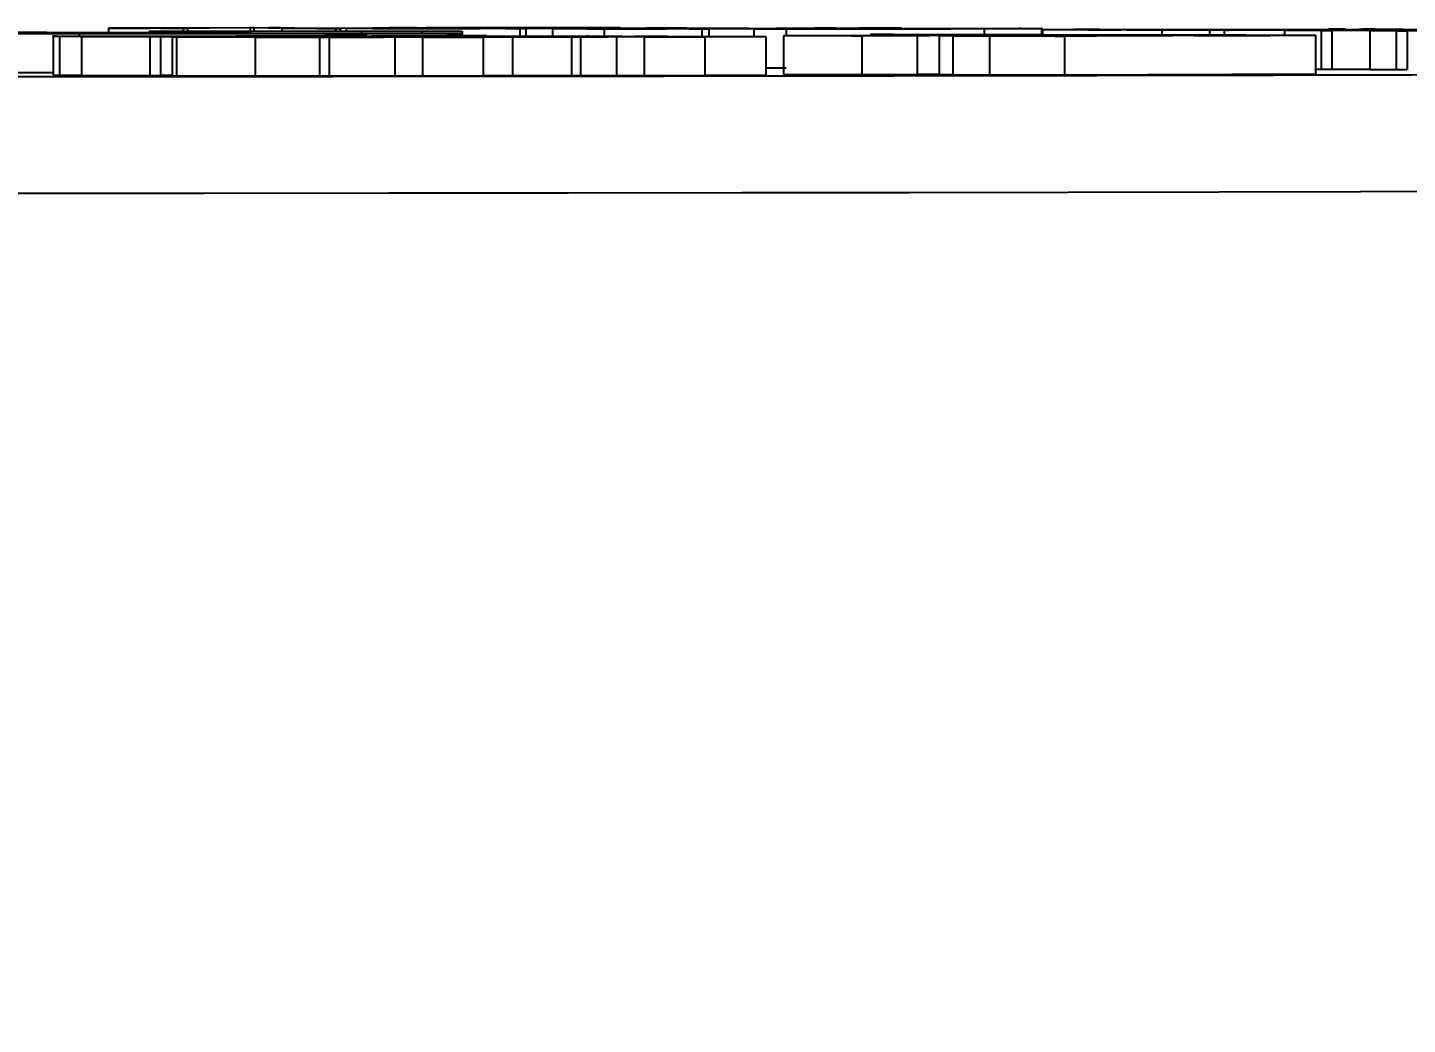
# Model space of a CAD drawing. Header units: millimetres. Extents: x 2063 to 4500, y 825 to 2548.
# Drawn here: x 3231.14 to 3266.78, y 1609.85 to 1635.61 of the extents above; entities that cross this region are included whole.
import ezdxf

# ---------------------------------------------------------------- set-up
doc = ezdxf.new("R2010")
doc.units = ezdxf.units.MM
doc.layers.add('AM_5', color=3, linetype='Continuous', lineweight=25)
doc.styles.add('SLDTEXTSTYLE1', font='txt.shx', dxfattribs={"width": 0.7, "bigfont": 'gbcbig.shx'})
doc.dimstyles.new('SLDDIMSTYLE12$0', dxfattribs={"dimtxt": 12, "dimasz": 10, "dimexe": 0, "dimexo": 0.0625, "dimgap": 0.875, "dimtad": 1, "dimdec": 1, "dimlfac": 1.8, "dimrnd": 1e-09, "dimzin": 12, "dimdsep": 46, "dimtxsty": 'SLDTEXTSTYLE1', "dimcen": 0.09, "dimdle": 8.16, "dimclrd": 3, "dimclre": 3, "dimadec": 0, "dimazin": 3, "dimtfac": 1, "dimtdec": 1, "dimtofl": 0, "dimtmove": 0, "dimatfit": 3, "dimfxl": 0, "dimfrac": 2, "dimtolj": 1, "dimlwd": 5, "dimlwe": 5, "dimarcsym": 0})

# ---------------------------------------------------------------- blocks, each defined once
blk = doc.blocks.new('*D59')
at = {"layer": 'AM_5', "color": 3, "linetype": 'Continuous', "lineweight": 5, "transparency": 16777216}
for p, q in [((3278.825, 1635.498), (3402.614, 1635.498)), ((3402.614, 1600.342), (3402.614, 1625.498))]:
    blk.add_line(p, q, dxfattribs=at)
at = {"layer": 'AM_5', "color": 3, "lineweight": 5, "transparency": 16777216}
blk.add_line((3261.568, 1590.342), (3402.614, 1590.342), dxfattribs=at)
at = {"layer": 'AM_5', "color": 3, "transparency": 16777216}
for points in [[(3400.948, 1625.498), (3404.281, 1625.498), (3402.614, 1635.498)], [(3400.948, 1600.342), (3404.281, 1600.342), (3402.614, 1590.342)]]:
    blk.add_solid(points, dxfattribs=at)
at = {"layer": 'Defpoints', "color": 0, "transparency": 16777216}
for p in [(3278.763, 1635.498), (3402.614, 1635.498), (3261.505, 1590.342)]:
    blk.add_point(p, dxfattribs=at)
at = {"layer": 'AM_5', "color": 0, "transparency": 16777216, "insert": (3395.739, 1612.92), "char_height": 12, "attachment_point": 5, "rotation": 90, "style": 'SLDTEXTSTYLE1'}
blk.add_mtext('\\A1;45', dxfattribs=at)

msp = doc.modelspace()

# ---------------------------------------------------------------- linework, layer by layer
at = {"color": 7, "linetype": 'Continuous', "lineweight": 25}
for p, q in [((3227.359, 1635.514), (3232.926, 1635.483)), ((3231.803, 1635.384), (3231.803, 1634.384)), ((3231.967, 1635.382), (3231.967, 1634.382)), ((3242.366, 1635.45), (3232.477, 1635.45)), ((3232.477, 1635.45), (3232.477, 1635.384)), ((3232.538, 1635.373), (3238.848, 1635.382)), ((3234.302, 1635.372), (3232.538, 1635.373)), ((3232.538, 1635.373), (3232.538, 1634.373)), ((3232.926, 1635.483), (3236.888, 1635.483)), ((3233.08, 1635.48), (3236.888, 1635.48)), ((3233.232, 1635.592), (3233.349, 1635.593)), ((3235.158, 1635.59), (3233.232, 1635.592)), ((3233.232, 1635.592), (3233.232, 1635.483)), ((3233.349, 1635.593), (3233.734, 1635.592)), ((3235.328, 1635.453), (3233.427, 1635.453)), ((3234.288, 1635.512), (3234.288, 1635.514)), ((3234.288, 1635.514), (3242.366, 1635.514)), ((3235.328, 1635.512), (3234.288, 1635.512)), ((3234.288, 1635.512), (3234.288, 1635.483)), ((3234.572, 1635.375), (3234.302, 1635.372)), ((3234.302, 1635.372), (3234.302, 1634.372)), ((3234.324, 1635.593), (3237.379, 1635.609)), ((3234.613, 1635.593), (3234.568, 1635.592)), ((3246.492, 1635.391), (3234.572, 1635.375)), ((3234.572, 1635.375), (3234.572, 1634.375)), ((3236.89, 1635.605), (3234.613, 1635.593)), ((3234.99, 1635.365), (3234.877, 1635.366)), ((3234.877, 1635.366), (3234.877, 1634.366)), ((3234.89, 1635.591), (3235.276, 1635.591)), ((3234.99, 1635.365), (3234.99, 1634.365)), ((3235.276, 1635.591), (3235.158, 1635.59)), ((3235.158, 1635.59), (3235.158, 1635.514)), ((3235.276, 1635.591), (3235.276, 1635.514)), ((3235.328, 1635.512), (3235.328, 1635.483)), ((3235.535, 1635.373), (3243.071, 1635.383)), ((3237.199, 1635.372), (3235.535, 1635.373)), ((3236.523, 1635.391), (3236.523, 1635.379)), ((3238.848, 1635.382), (3236.868, 1635.389)), ((3236.868, 1635.389), (3236.868, 1635.379)), ((3236.888, 1635.483), (3236.888, 1635.509)), ((3236.888, 1635.48), (3236.888, 1635.456)), ((3236.986, 1635.605), (3236.89, 1635.605)), ((3236.89, 1635.605), (3236.89, 1635.514)), ((3236.909, 1635.382), (3236.999, 1635.382)), ((3237.71, 1635.588), (3236.986, 1635.605)), ((3236.986, 1635.605), (3236.986, 1635.514)), ((3236.999, 1635.382), (3236.999, 1635.379)), ((3237.017, 1635.36), (3240.348, 1635.364)), ((3238.681, 1635.359), (3237.017, 1635.36)), ((3237.017, 1635.36), (3237.017, 1634.36)), ((3237.454, 1635.374), (3237.199, 1635.372)), ((3237.379, 1635.609), (3237.668, 1635.609)), ((3245.226, 1635.385), (3237.454, 1635.374)), ((3237.668, 1635.609), (3238.429, 1635.59)), ((3239.107, 1635.587), (3237.71, 1635.588)), ((3237.71, 1635.588), (3237.71, 1635.514)), ((3237.726, 1635.39), (3239.668, 1635.383)), ((3237.957, 1635.372), (3238.607, 1635.374)), ((3238.429, 1635.59), (3238.525, 1635.59)), ((3238.525, 1635.59), (3241.151, 1635.604)), ((3238.658, 1635.589), (3238.614, 1635.589)), ((3241.44, 1635.604), (3238.658, 1635.589)), ((3238.936, 1635.361), (3238.681, 1635.359)), ((3238.681, 1635.359), (3238.681, 1634.359)), ((3238.936, 1635.588), (3239.225, 1635.588)), ((3240.628, 1635.364), (3238.936, 1635.361)), ((3238.936, 1635.361), (3238.936, 1634.361)), ((3239.225, 1635.588), (3239.107, 1635.587)), ((3239.107, 1635.514), (3239.107, 1635.587)), ((3239.225, 1635.588), (3239.225, 1635.514)), ((3239.375, 1635.587), (3239.718, 1635.591)), ((3243.859, 1635.581), (3239.375, 1635.587)), ((3239.375, 1635.587), (3239.375, 1635.514)), ((3239.668, 1635.383), (3244.342, 1635.39)), ((3239.718, 1635.591), (3239.997, 1635.591)), ((3239.758, 1635.393), (3239.907, 1635.393)), ((3239.765, 1635.509), (3239.765, 1635.456)), ((3239.907, 1635.393), (3239.907, 1635.383)), ((3240.035, 1635.388), (3240.544, 1635.389)), ((3241.686, 1635.387), (3240.035, 1635.388)), ((3240.035, 1635.388), (3240.035, 1635.384)), ((3240.874, 1635.605), (3240.488, 1635.606)), ((3240.488, 1635.606), (3240.606, 1635.606)), ((3240.488, 1635.606), (3240.488, 1635.601)), ((3240.606, 1635.606), (3242.532, 1635.605)), ((3241.525, 1635.361), (3240.628, 1635.364)), ((3240.628, 1635.364), (3240.628, 1634.364)), ((3240.874, 1635.605), (3240.874, 1635.603)), ((3240.945, 1635.586), (3242.226, 1635.584)), ((3241.259, 1635.591), (3242.725, 1635.597)), ((3241.532, 1635.591), (3241.259, 1635.591)), ((3241.259, 1635.591), (3241.259, 1635.585)), ((3242.366, 1635.512), (3241.325, 1635.512)), ((3241.325, 1635.512), (3241.325, 1635.453)), ((3241.325, 1635.453), (3242.366, 1635.453)), ((3241.342, 1635.359), (3241.525, 1635.361)), ((3242.907, 1635.36), (3241.342, 1635.359)), ((3241.342, 1635.359), (3241.342, 1634.359)), ((3243.667, 1635.368), (3241.389, 1635.365)), ((3241.421, 1635.369), (3241.517, 1635.366)), ((3241.44, 1635.604), (3241.44, 1635.592)), ((3241.683, 1635.591), (3241.532, 1635.591)), ((3241.532, 1635.591), (3241.532, 1635.585)), ((3241.683, 1635.591), (3241.683, 1635.585)), ((3241.686, 1635.387), (3241.686, 1635.386)), ((3241.722, 1635.378), (3241.948, 1635.378)), ((3241.948, 1635.378), (3241.948, 1635.363)), ((3242.016, 1635.6), (3243.486, 1635.604)), ((3242.195, 1635.6), (3242.016, 1635.6)), ((3242.016, 1635.6), (3242.016, 1635.594)), ((3242.415, 1635.604), (3242.029, 1635.604)), ((3242.029, 1635.604), (3242.029, 1635.6)), ((3242.195, 1635.6), (3242.195, 1635.595)), ((3242.366, 1635.514), (3242.366, 1635.512)), ((3242.366, 1635.512), (3242.366, 1635.453)), ((3242.366, 1635.453), (3242.366, 1635.45)), ((3242.366, 1635.387), (3242.366, 1635.45)), ((3242.532, 1635.605), (3242.415, 1635.604)), ((3242.415, 1635.604), (3242.415, 1635.601)), ((3242.532, 1635.605), (3242.532, 1635.601)), ((3242.725, 1635.597), (3242.998, 1635.596)), ((3242.794, 1635.399), (3243.002, 1635.399)), ((3242.806, 1635.368), (3243.667, 1635.368)), ((3242.835, 1635.584), (3244.374, 1635.591)), ((3242.998, 1635.596), (3242.898, 1635.596)), ((3242.907, 1635.36), (3242.907, 1634.36)), ((3242.932, 1635.374), (3242.932, 1635.368)), ((3243.002, 1635.399), (3243.002, 1635.388)), ((3244.374, 1635.591), (3243.048, 1635.592)), ((3243.048, 1635.592), (3243.048, 1635.585)), ((3243.199, 1635.593), (3244.524, 1635.591)), ((3243.486, 1635.604), (3248.153, 1635.598)), ((3243.567, 1635.584), (3243.503, 1635.583)), ((3247.119, 1635.598), (3243.567, 1635.584)), ((3243.605, 1635.38), (3244.296, 1635.382)), ((3243.621, 1635.369), (3246.133, 1635.372)), ((3245.19, 1635.368), (3243.621, 1635.369)), ((3243.621, 1635.369), (3243.621, 1635.368)), ((3243.667, 1635.368), (3243.667, 1634.368)), ((3243.78, 1635.582), (3244.01, 1635.582)), ((3244.01, 1635.582), (3243.859, 1635.581)), ((3243.859, 1635.581), (3243.859, 1635.389)), ((3244.01, 1635.582), (3244.01, 1635.389)), ((3244.363, 1635.385), (3245.226, 1635.385)), ((3244.524, 1635.591), (3246.387, 1635.598)), ((3244.701, 1635.583), (3244.701, 1635.39)), ((3246.175, 1635.6), (3244.984, 1635.601)), ((3244.984, 1635.601), (3244.984, 1635.593)), ((3245.421, 1635.37), (3245.19, 1635.368)), ((3245.19, 1635.368), (3245.19, 1634.368)), ((3246.356, 1635.372), (3245.421, 1635.37)), ((3245.421, 1635.37), (3245.421, 1634.37)), ((3245.878, 1635.585), (3245.434, 1635.583)), ((3245.634, 1635.392), (3246.492, 1635.391)), ((3246.133, 1635.372), (3245.722, 1635.374)), ((3245.722, 1635.374), (3245.722, 1635.372)), ((3248.562, 1635.575), (3246.032, 1635.578)), ((3246.032, 1635.578), (3246.032, 1635.392)), ((3246.175, 1635.6), (3246.175, 1635.598)), ((3247.216, 1635.369), (3246.356, 1635.372)), ((3246.356, 1635.372), (3246.356, 1634.372)), ((3246.369, 1635.375), (3246.379, 1635.375)), ((3246.427, 1635.579), (3247.026, 1635.578)), ((3247.07, 1635.367), (3247.216, 1635.369)), ((3248.632, 1635.368), (3247.07, 1635.367)), ((3247.07, 1635.367), (3247.07, 1634.367)), ((3250.211, 1635.377), (3247.116, 1635.373)), ((3247.661, 1635.386), (3247.319, 1635.382)), ((3247.36, 1635.374), (3248.061, 1635.375)), ((3247.453, 1635.387), (3247.661, 1635.386)), ((3247.65, 1635.578), (3249.773, 1635.584)), ((3247.661, 1635.386), (3247.661, 1635.374)), ((3248.005, 1635.598), (3247.729, 1635.598)), ((3248.153, 1635.598), (3248.005, 1635.598)), ((3248.005, 1635.598), (3248.005, 1635.579)), ((3248.153, 1635.598), (3248.153, 1635.579)), ((3252.611, 1635.59), (3248.336, 1635.577)), ((3248.485, 1635.576), (3248.741, 1635.575)), ((3248.741, 1635.575), (3248.562, 1635.575)), ((3248.562, 1635.575), (3248.562, 1635.376)), ((3248.625, 1635.587), (3249.952, 1635.585)), ((3248.632, 1635.368), (3248.632, 1634.368)), ((3249.773, 1635.584), (3248.702, 1635.586)), ((3248.702, 1635.586), (3248.702, 1635.581)), ((3248.741, 1635.575), (3248.741, 1635.376)), ((3249.351, 1635.377), (3250.211, 1635.377)), ((3249.903, 1635.575), (3249.903, 1635.377)), ((3249.952, 1635.585), (3251.925, 1635.591)), ((3250.211, 1635.377), (3250.211, 1634.377)), ((3250.666, 1635.393), (3258.235, 1635.416)), ((3252.693, 1635.393), (3250.666, 1635.393)), ((3250.666, 1635.393), (3250.666, 1634.393)), ((3250.74, 1635.571), (3250.74, 1635.393)), ((3251.779, 1635.592), (3251.478, 1635.593)), ((3251.478, 1635.593), (3251.659, 1635.593)), ((3251.478, 1635.593), (3251.478, 1635.59)), ((3251.659, 1635.593), (3253.717, 1635.59)), ((3251.779, 1635.592), (3251.779, 1635.591)), ((3254.121, 1635.402), (3252.425, 1635.397)), ((3252.425, 1635.397), (3252.693, 1635.393)), ((3252.693, 1635.393), (3252.693, 1634.393)), ((3252.913, 1635.431), (3253.145, 1635.431)), ((3252.913, 1635.431), (3252.913, 1635.4)), ((3253.536, 1635.59), (3253.237, 1635.59)), ((3253.717, 1635.59), (3253.536, 1635.59)), ((3254.693, 1635.401), (3254.121, 1635.402)), ((3254.121, 1635.402), (3254.121, 1634.402)), ((3256.091, 1635.408), (3254.673, 1635.404)), ((3254.673, 1635.404), (3259.304, 1635.397)), ((3254.693, 1635.401), (3254.693, 1634.401)), ((3256.725, 1635.392), (3255.04, 1635.391)), ((3255.04, 1635.391), (3255.04, 1634.391)), ((3258.752, 1635.395), (3255.094, 1635.4)), ((3255.864, 1635.409), (3255.864, 1635.574)), ((3255.993, 1635.386), (3258.752, 1635.395)), ((3257.925, 1635.387), (3255.993, 1635.386)), ((3255.993, 1635.386), (3255.993, 1634.386)), ((3260.722, 1635.401), (3256.091, 1635.408)), ((3256.091, 1635.401), (3256.091, 1635.408)), ((3258.577, 1635.416), (3256.643, 1635.41)), ((3256.643, 1635.41), (3261.274, 1635.403)), ((3256.725, 1635.392), (3256.725, 1635.389)), ((3257.344, 1635.413), (3257.344, 1635.581)), ((3257.359, 1635.557), (3258.636, 1635.561)), ((3260.437, 1635.549), (3257.359, 1635.557)), ((3257.359, 1635.557), (3257.359, 1635.413)), ((3264.415, 1635.411), (3257.673, 1635.39)), ((3257.673, 1635.39), (3257.925, 1635.387)), ((3257.925, 1635.387), (3257.925, 1634.387)), ((3259.723, 1635.417), (3258.577, 1635.416)), ((3258.577, 1635.416), (3258.577, 1635.407)), ((3258.627, 1635.411), (3258.627, 1635.407)), ((3258.636, 1635.561), (3258.838, 1635.56)), ((3259.188, 1635.41), (3259.188, 1635.406)), ((3259.304, 1635.397), (3260.722, 1635.401)), ((3259.381, 1635.555), (3265.005, 1635.565)), ((3265.525, 1635.563), (3259.861, 1635.554)), ((3262.265, 1635.551), (3260.437, 1635.549)), ((3260.437, 1635.549), (3260.437, 1635.412)), ((3261.274, 1635.403), (3262.774, 1635.407)), ((3261.67, 1635.546), (3261.67, 1635.412)), ((3262.05, 1635.543), (3262.05, 1635.412)), ((3262.111, 1635.552), (3262.265, 1635.551)), ((3262.61, 1635.412), (3262.607, 1635.411)), ((3262.607, 1635.411), (3262.607, 1635.407)), ((3262.61, 1635.412), (3262.61, 1635.407)), ((3263.547, 1635.411), (3264.415, 1635.411)), ((3264.56, 1635.535), (3263.614, 1635.539)), ((3263.614, 1635.539), (3263.891, 1635.539)), ((3263.614, 1635.539), (3263.614, 1635.411)), ((3263.891, 1635.539), (3264.08, 1635.538)), ((3264.415, 1635.411), (3264.415, 1634.411)), ((3264.837, 1635.535), (3264.56, 1635.535)), ((3264.56, 1635.535), (3264.56, 1634.535)), ((3264.648, 1635.536), (3264.837, 1635.535)), ((3264.662, 1635.538), (3271.921, 1635.546)), ((3264.746, 1635.567), (3264.989, 1635.567)), ((3265.037, 1635.566), (3264.746, 1635.567)), ((3264.746, 1635.567), (3264.746, 1635.564)), ((3270.214, 1635.543), (3264.805, 1635.537)), ((3264.805, 1635.537), (3264.805, 1635.535)), ((3264.812, 1635.552), (3264.812, 1635.538)), ((3264.837, 1635.535), (3264.837, 1634.535)), ((3264.989, 1635.567), (3266.675, 1635.563)), ((3265.814, 1635.53), (3270.262, 1635.543)), ((3266.5, 1635.527), (3265.814, 1635.53)), ((3265.814, 1635.53), (3265.814, 1634.53)), ((3266.432, 1635.562), (3266.139, 1635.563)), ((3266.675, 1635.563), (3266.432, 1635.562)), ((3266.777, 1635.527), (3266.5, 1635.527)), ((3266.5, 1634.527), (3266.5, 1635.527)), ((3266.635, 1635.528), (3266.777, 1635.527)), ((3266.777, 1635.527), (3266.777, 1634.527)), ((3232.538, 1634.373), (3234.302, 1634.372)), ((3234.302, 1634.372), (3234.572, 1634.375)), ((3234.572, 1634.375), (3234.877, 1634.376)), ((3234.877, 1634.366), (3234.99, 1634.365)), ((3237.017, 1634.36), (3238.681, 1634.359)), ((3238.681, 1634.359), (3238.936, 1634.361)), ((3238.936, 1634.361), (3240.628, 1634.364)), ((3240.628, 1634.364), (3241.342, 1634.361)), ((3241.342, 1634.359), (3242.907, 1634.36)), ((3242.907, 1634.367), (3243.667, 1634.368)), ((3243.667, 1634.369), (3245.19, 1634.368)), ((3245.19, 1634.368), (3245.421, 1634.37)), ((3245.421, 1634.37), (3246.356, 1634.372)), ((3246.356, 1634.372), (3247.07, 1634.369)), ((3247.07, 1634.367), (3248.632, 1634.368)), ((3248.632, 1634.375), (3250.211, 1634.377)), ((3250.666, 1634.393), (3252.693, 1634.393)), ((3252.693, 1634.397), (3254.121, 1634.402)), ((3254.121, 1634.402), (3254.693, 1634.401)), ((3255.04, 1634.391), (3255.993, 1634.392)), ((3255.993, 1634.386), (3257.925, 1634.387)), ((3257.925, 1634.391), (3264.415, 1634.411)), ((3264.415, 1634.536), (3264.56, 1634.535)), ((3264.56, 1634.535), (3264.837, 1634.535)), ((3264.837, 1634.537), (3265.814, 1634.538)), ((3265.814, 1634.53), (3266.5, 1634.527)), ((3266.5, 1634.527), (3266.777, 1634.527))]:
    msp.add_line(p, q, dxfattribs=at)
at = {"color": 7, "linetype": 'Continuous', "lineweight": 25, "flags": 128}
msp.add_lwpolyline([(3230.835, 1631.329), (3235.706, 1631.331), (3240.471, 1631.335), (3245.108, 1631.339), (3249.592, 1631.344), (3253.902, 1631.35), (3258.016, 1631.356), (3261.914, 1631.363), (3265.576, 1631.37), (3268.983, 1631.378), (3272.12, 1631.387), (3274.97, 1631.396), (3277.519, 1631.405), (3279.754, 1631.415), (3281.665, 1631.425), (3283.241, 1631.435), (3284.476, 1631.445), (3285.362, 1631.456), (3285.895, 1631.467), (3286.073, 1631.477), (3286.073, 1631.477)], dxfattribs=at)
at = {"color": 7, "linetype": 'Continuous', "lineweight": 25}
for points, knots in [([(3232.477, 1635.45), (3231.809, 1635.45), (3230.574, 1635.45), (3228.806, 1635.451), (3227.143, 1635.453), (3225.624, 1635.455), (3224.479, 1635.459), (3224.171, 1635.463), (3224.152, 1635.465), (3224.148, 1635.465)], [0, 0, 0, 0, 0.160365, 0.296332, 0.431737, 0.589347, 0.747826, 0.949128, 1, 1, 1, 1]), ([(3227.025, 1635.466), (3227.056, 1635.468), (3227.117, 1635.471), (3227.799, 1635.475), (3229.147, 1635.478), (3230.832, 1635.48), (3232.18, 1635.48), (3232.958, 1635.48), (3233.08, 1635.48)], [0, 0, 0, 0, 0.200351, 0.402646, 0.59747, 0.766762, 0.96323, 1, 1, 1, 1]), ([(3233.427, 1635.453), (3232.758, 1635.453), (3231.412, 1635.453), (3229.604, 1635.454), (3228.284, 1635.457), (3227.361, 1635.46), (3227.053, 1635.464), (3227.031, 1635.466), (3227.025, 1635.466)], [0, 0, 0, 0, 0.196061, 0.394111, 0.547436, 0.700125, 0.928087, 1, 1, 1, 1]), ([(3231.967, 1635.382), (3231.916, 1635.383), (3231.811, 1635.383), (3231.773, 1635.384), (3231.802, 1635.384), (3231.845, 1635.384), (3231.867, 1635.384)], [0, 0, 0, 0, 0.391814, 0.807915, 0.901195, 1, 1, 1, 1]), ([(3231.867, 1635.384), (3231.9, 1635.384), (3231.991, 1635.385), (3232.137, 1635.384), (3232.294, 1635.384), (3232.393, 1635.384), (3232.442, 1635.384)], [0, 0, 0, 0, 0.1702702, 0.4642597, 0.7315085, 1, 1, 1, 1]), ([(3236.999, 1635.382), (3236.337, 1635.381), (3235.34, 1635.381), (3234.008, 1635.381), (3233.11, 1635.381), (3232.438, 1635.382), (3232.105, 1635.382), (3231.987, 1635.382), (3231.967, 1635.382)], [0, 0, 0, 0, 0.381103, 0.574669, 0.765651, 0.888057, 0.981539, 1, 1, 1, 1]), ([(3232.442, 1635.384), (3233.075, 1635.384), (3234.112, 1635.383), (3235.621, 1635.382), (3236.478, 1635.382), (3236.909, 1635.382)], [0, 0, 0, 0, 0.437716, 0.717507, 1, 1, 1, 1]), ([(3233.734, 1635.592), (3233.801, 1635.592), (3233.911, 1635.592), (3234.066, 1635.592), (3234.176, 1635.592), (3234.266, 1635.593), (3234.303, 1635.593), (3234.324, 1635.593)], [0, 0, 0, 0, 0.292493, 0.488495, 0.642099, 0.795375, 1, 1, 1, 1]), ([(3234.573, 1635.592), (3234.573, 1635.592), (3234.575, 1635.592), (3234.615, 1635.592), (3234.718, 1635.592), (3234.819, 1635.591), (3234.89, 1635.591)], [0, 0, 0, 0, 0.094648, 0.307424, 0.510271, 1, 1, 1, 1]), ([(3234.877, 1635.366), (3235.036, 1635.366), (3235.302, 1635.367), (3235.473, 1635.368), (3235.463, 1635.368), (3235.458, 1635.369)], [0, 0, 0, 0, 0.431037, 0.72606, 1, 1, 1, 1]), ([(3240.348, 1635.364), (3239.724, 1635.365), (3238.471, 1635.366), (3236.602, 1635.366), (3235.469, 1635.366), (3234.99, 1635.365)], [0, 0, 0, 0, 0.365081, 0.731832, 1, 1, 1, 1]), ([(3236.888, 1635.509), (3236.877, 1635.509), (3236.858, 1635.51), (3236.653, 1635.511), (3236.305, 1635.511), (3235.841, 1635.512), (3235.484, 1635.512), (3235.328, 1635.512)], [0, 0, 0, 0, 0.21541, 0.378382, 0.541893, 0.800389, 1, 1, 1, 1]), ([(3236.888, 1635.456), (3236.878, 1635.455), (3236.861, 1635.455), (3236.667, 1635.454), (3236.341, 1635.453), (3235.88, 1635.453), (3235.515, 1635.453), (3235.328, 1635.453)], [0, 0, 0, 0, 0.212555, 0.375218, 0.538546, 0.763737, 1, 1, 1, 1]), ([(3235.458, 1635.369), (3236.124, 1635.368), (3237.268, 1635.368), (3238.833, 1635.367), (3239.677, 1635.366), (3240.104, 1635.365)], [0, 0, 0, 0, 0.407022, 0.699492, 1, 1, 1, 1]), ([(3236.868, 1635.389), (3236.753, 1635.389), (3236.572, 1635.39), (3236.494, 1635.391), (3236.662, 1635.392), (3236.964, 1635.393), (3237.184, 1635.394)], [0, 0, 0, 0, 0.268227, 0.423788, 0.580622, 1, 1, 1, 1]), ([(3237.184, 1635.394), (3237.391, 1635.393), (3237.81, 1635.393), (3238.718, 1635.393), (3239.355, 1635.393), (3239.758, 1635.393)], [0, 0, 0, 0, 0.263652, 0.534652, 1, 1, 1, 1]), ([(3239.907, 1635.393), (3239.603, 1635.392), (3239.056, 1635.392), (3238.43, 1635.391), (3238.061, 1635.391), (3237.887, 1635.391), (3237.772, 1635.391), (3237.696, 1635.39), (3237.664, 1635.39), (3237.658, 1635.39), (3237.69, 1635.39), (3237.719, 1635.39), (3237.726, 1635.39)], [0, 0, 0, 0, 0.35041, 0.630866, 0.725925, 0.790521, 0.841305, 0.86957, 0.898179, 0.941209, 0.984756, 1, 1, 1, 1]), ([(3240.104, 1635.365), (3239.925, 1635.366), (3239.567, 1635.367), (3238.862, 1635.37), (3238.315, 1635.371), (3237.957, 1635.372)], [0, 0, 0, 0, 0.257454, 0.514908, 1, 1, 1, 1]), ([(3238.607, 1635.374), (3238.777, 1635.374), (3239.118, 1635.372), (3239.765, 1635.37), (3240.255, 1635.369), (3240.567, 1635.367)], [0, 0, 0, 0, 0.266774, 0.533551, 1, 1, 1, 1]), ([(3238.618, 1635.589), (3238.619, 1635.589), (3238.621, 1635.588), (3238.661, 1635.588), (3238.763, 1635.588), (3238.864, 1635.588), (3238.936, 1635.588)], [0, 0, 0, 0, 0.094648, 0.307424, 0.510271, 1, 1, 1, 1]), ([(3241.325, 1635.512), (3241.028, 1635.512), (3240.611, 1635.512), (3240.138, 1635.511), (3239.895, 1635.51), (3239.777, 1635.51), (3239.769, 1635.509), (3239.765, 1635.509)], [0, 0, 0, 0, 0.364031, 0.510061, 0.655864, 0.843841, 1, 1, 1, 1]), ([(3239.765, 1635.456), (3239.775, 1635.455), (3239.79, 1635.455), (3239.988, 1635.454), (3240.249, 1635.453), (3240.703, 1635.453), (3241.07, 1635.453), (3241.325, 1635.453)], [0, 0, 0, 0, 0.250411, 0.398556, 0.54744, 0.686236, 1, 1, 1, 1]), ([(3239.997, 1635.591), (3240.004, 1635.59), (3240.019, 1635.589), (3240.241, 1635.587), (3240.617, 1635.586), (3240.863, 1635.586), (3240.945, 1635.586)], [0, 0, 0, 0, 0.333446, 0.670522, 0.890051, 1, 1, 1, 1]), ([(3240.544, 1635.389), (3240.766, 1635.39), (3241.18, 1635.393), (3241.915, 1635.396), (3242.5, 1635.398), (3242.794, 1635.399)], [0, 0, 0, 0, 0.365437, 0.681548, 1, 1, 1, 1]), ([(3240.567, 1635.367), (3240.607, 1635.369), (3240.68, 1635.371), (3241.089, 1635.375), (3241.51, 1635.377), (3241.722, 1635.378)], [0, 0, 0, 0, 0.386257, 0.690164, 1, 1, 1, 1]), ([(3241.167, 1635.605), (3241.15, 1635.605), (3241.106, 1635.605), (3241, 1635.605), (3240.911, 1635.605), (3240.874, 1635.605)], [0, 0, 0, 0, 0.2705737, 0.6892242, 1, 1, 1, 1]), ([(3241.151, 1635.604), (3241.175, 1635.604), (3241.203, 1635.604), (3241.184, 1635.605), (3241.181, 1635.605)], [0, 0, 0, 0, 0.839131, 1, 1, 1, 1]), ([(3241.389, 1635.365), (3241.571, 1635.364), (3241.908, 1635.363), (3242.42, 1635.361), (3242.744, 1635.36), (3242.907, 1635.36)], [0, 0, 0, 0, 0.369297, 0.684635, 1, 1, 1, 1]), ([(3241.948, 1635.378), (3241.792, 1635.377), (3241.492, 1635.374), (3241.435, 1635.371), (3241.408, 1635.37)], [0, 0, 0, 0, 0.523773, 1, 1, 1, 1]), ([(3242.029, 1635.604), (3241.939, 1635.604), (3241.814, 1635.604), (3241.647, 1635.604), (3241.542, 1635.604), (3241.477, 1635.604), (3241.448, 1635.604), (3241.44, 1635.604)], [0, 0, 0, 0, 0.388994, 0.538184, 0.687796, 0.914813, 1, 1, 1, 1]), ([(3241.517, 1635.366), (3241.655, 1635.366), (3241.933, 1635.367), (3242.374, 1635.367), (3242.648, 1635.368), (3242.806, 1635.368)], [0, 0, 0, 0, 0.297538, 0.595282, 1, 1, 1, 1]), ([(3243.048, 1635.592), (3242.915, 1635.592), (3242.708, 1635.592), (3242.392, 1635.592), (3242.134, 1635.592), (3241.878, 1635.592), (3241.754, 1635.591), (3241.683, 1635.591)], [0, 0, 0, 0, 0.265228, 0.413113, 0.562281, 0.751044, 1, 1, 1, 1]), ([(3243.002, 1635.399), (3242.756, 1635.398), (3242.285, 1635.395), (3241.829, 1635.391), (3241.734, 1635.388), (3241.686, 1635.387)], [0, 0, 0, 0, 0.35008, 0.672322, 1, 1, 1, 1]), ([(3244.984, 1635.601), (3244.701, 1635.601), (3244.217, 1635.602), (3243.416, 1635.602), (3242.756, 1635.601), (3242.375, 1635.6), (3242.195, 1635.6)], [0, 0, 0, 0, 0.296463, 0.506276, 0.766316, 1, 1, 1, 1]), ([(3242.226, 1635.584), (3242.29, 1635.584), (3242.396, 1635.584), (3242.551, 1635.584), (3242.666, 1635.584), (3242.764, 1635.584), (3242.809, 1635.584), (3242.835, 1635.584)], [0, 0, 0, 0, 0.2946797, 0.4891513, 0.6427246, 0.79668, 1, 1, 1, 1]), ([(3242.898, 1635.596), (3242.797, 1635.595), (3242.657, 1635.595), (3242.676, 1635.594), (3242.797, 1635.593), (3242.99, 1635.593), (3243.138, 1635.593), (3243.199, 1635.593)], [0, 0, 0, 0, 0.4002553, 0.5540467, 0.7092134, 0.880119, 1, 1, 1, 1]), ([(3242.932, 1635.374), (3242.865, 1635.374), (3242.756, 1635.375), (3242.749, 1635.375), (3242.772, 1635.376), (3242.775, 1635.376), (3242.807, 1635.376), (3242.819, 1635.376)], [0, 0, 0, 0, 0.414992, 0.667292, 0.851809, 0.943552, 1, 1, 1, 1]), ([(3242.819, 1635.376), (3242.839, 1635.376), (3242.878, 1635.376), (3242.974, 1635.376), (3243.121, 1635.376), (3243.309, 1635.376), (3243.441, 1635.376), (3243.508, 1635.376)], [0, 0, 0, 0, 0.082107, 0.164925, 0.356677, 0.675002, 1, 1, 1, 1]), ([(3245.722, 1635.374), (3245.412, 1635.373), (3244.784, 1635.373), (3243.988, 1635.373), (3243.43, 1635.373), (3243.118, 1635.373), (3242.993, 1635.374), (3242.932, 1635.374)], [0, 0, 0, 0, 0.325958, 0.662347, 0.799326, 0.902609, 1, 1, 1, 1]), ([(3243.071, 1635.383), (3243.209, 1635.383), (3243.486, 1635.384), (3243.929, 1635.384), (3244.204, 1635.385), (3244.363, 1635.385)], [0, 0, 0, 0, 0.297214, 0.594601, 1, 1, 1, 1]), ([(3243.499, 1635.583), (3243.499, 1635.583), (3243.497, 1635.583), (3243.528, 1635.583), (3243.621, 1635.583), (3243.719, 1635.582), (3243.78, 1635.582)], [0, 0, 0, 0, 0.034336, 0.266425, 0.542953, 1, 1, 1, 1]), ([(3243.508, 1635.376), (3243.731, 1635.375), (3244.16, 1635.375), (3244.867, 1635.374), (3245.336, 1635.374), (3245.573, 1635.374)], [0, 0, 0, 0, 0.350612, 0.672174, 1, 1, 1, 1]), ([(3245.573, 1635.374), (3245.392, 1635.375), (3245.03, 1635.376), (3244.379, 1635.378), (3243.897, 1635.38), (3243.605, 1635.38)], [0, 0, 0, 0, 0.282431, 0.564866, 1, 1, 1, 1]), ([(3244.296, 1635.382), (3244.462, 1635.382), (3244.794, 1635.38), (3245.492, 1635.378), (3246.02, 1635.376), (3246.369, 1635.375)], [0, 0, 0, 0, 0.25307, 0.506097, 1, 1, 1, 1]), ([(3244.342, 1635.39), (3244.481, 1635.39), (3244.758, 1635.39), (3245.2, 1635.391), (3245.476, 1635.391), (3245.634, 1635.392)], [0, 0, 0, 0, 0.297206, 0.594593, 1, 1, 1, 1]), ([(3246.032, 1635.578), (3245.712, 1635.579), (3245.187, 1635.58), (3244.758, 1635.582), (3244.656, 1635.583), (3244.812, 1635.585), (3245.031, 1635.585), (3245.117, 1635.586)], [0, 0, 0, 0, 0.303232, 0.495993, 0.689194, 0.877678, 1, 1, 1, 1]), ([(3245.117, 1635.586), (3245.333, 1635.586), (3245.695, 1635.587), (3246.434, 1635.588), (3247.158, 1635.588), (3247.925, 1635.588), (3248.389, 1635.587), (3248.625, 1635.587)], [0, 0, 0, 0, 0.253557, 0.424716, 0.595645, 0.794239, 1, 1, 1, 1]), ([(3245.398, 1635.582), (3245.392, 1635.582), (3245.364, 1635.582), (3245.501, 1635.581), (3245.86, 1635.58), (3246.225, 1635.579), (3246.427, 1635.579)], [0, 0, 0, 0, 0.067979, 0.316164, 0.620975, 1, 1, 1, 1]), ([(3248.702, 1635.586), (3248.442, 1635.586), (3248.002, 1635.587), (3247.334, 1635.587), (3246.786, 1635.587), (3246.291, 1635.586), (3246.025, 1635.585), (3245.878, 1635.585)], [0, 0, 0, 0, 0.269335, 0.456647, 0.599702, 0.778351, 1, 1, 1, 1]), ([(3246.387, 1635.598), (3246.41, 1635.599), (3246.45, 1635.599), (3246.447, 1635.599), (3246.405, 1635.599), (3246.313, 1635.6), (3246.227, 1635.6), (3246.175, 1635.6)], [0, 0, 0, 0, 0.233621, 0.399553, 0.564983, 0.740199, 1, 1, 1, 1]), ([(3246.479, 1635.379), (3246.573, 1635.381), (3246.764, 1635.383), (3247.221, 1635.385), (3247.453, 1635.387)], [0, 0, 0, 0, 0.493905, 1, 1, 1, 1]), ([(3247.026, 1635.578), (3247.096, 1635.578), (3247.204, 1635.578), (3247.373, 1635.578), (3247.497, 1635.578), (3247.587, 1635.578), (3247.631, 1635.578), (3247.65, 1635.578)], [0, 0, 0, 0, 0.336259, 0.518412, 0.701425, 0.865829, 1, 1, 1, 1]), ([(3247.116, 1635.373), (3247.298, 1635.372), (3247.634, 1635.371), (3248.141, 1635.369), (3248.468, 1635.368), (3248.632, 1635.368)], [0, 0, 0, 0, 0.369183, 0.684555, 1, 1, 1, 1]), ([(3247.729, 1635.598), (3247.653, 1635.598), (3247.543, 1635.598), (3247.382, 1635.598), (3247.273, 1635.598), (3247.183, 1635.598), (3247.14, 1635.598), (3247.119, 1635.598)], [0, 0, 0, 0, 0.350066, 0.499422, 0.650662, 0.830252, 1, 1, 1, 1]), ([(3247.235, 1635.378), (3247.233, 1635.378), (3247.199, 1635.377), (3247.282, 1635.375), (3247.36, 1635.374)], [0, 0, 0, 0, 0.05128, 1, 1, 1, 1]), ([(3248.061, 1635.375), (3248.2, 1635.375), (3248.477, 1635.375), (3248.917, 1635.376), (3249.192, 1635.377), (3249.351, 1635.377)], [0, 0, 0, 0, 0.297582, 0.595326, 1, 1, 1, 1]), ([(3248.336, 1635.577), (3248.305, 1635.577), (3248.255, 1635.577), (3248.233, 1635.576), (3248.254, 1635.576), (3248.338, 1635.576), (3248.428, 1635.576), (3248.485, 1635.576)], [0, 0, 0, 0, 0.242147, 0.388856, 0.536837, 0.710317, 1, 1, 1, 1]), ([(3250.74, 1635.571), (3250.54, 1635.571), (3250.14, 1635.572), (3249.887, 1635.574), (3249.928, 1635.574), (3249.943, 1635.575)], [0, 0, 0, 0, 0.3813, 0.766294, 1, 1, 1, 1]), ([(3249.961, 1635.576), (3250.12, 1635.577), (3250.414, 1635.579), (3251.081, 1635.581), (3251.387, 1635.582)], [0, 0, 0, 0, 0.541529, 1, 1, 1, 1]), ([(3250.971, 1635.571), (3250.849, 1635.571), (3250.618, 1635.572), (3250.442, 1635.573), (3250.415, 1635.574), (3250.763, 1635.577), (3251.452, 1635.579), (3252.053, 1635.58), (3252.146, 1635.581)], [0, 0, 0, 0, 0.099608, 0.189208, 0.278687, 0.431625, 0.91232, 1, 1, 1, 1]), ([(3255.864, 1635.574), (3255.406, 1635.573), (3254.628, 1635.571), (3253.311, 1635.57), (3252.284, 1635.569), (3251.42, 1635.57), (3250.973, 1635.57), (3250.74, 1635.571)], [0, 0, 0, 0, 0.337884, 0.573603, 0.730566, 0.85906, 1, 1, 1, 1]), ([(3255.105, 1635.575), (3254.662, 1635.574), (3253.991, 1635.573), (3252.941, 1635.571), (3252.212, 1635.571), (3251.617, 1635.571), (3251.22, 1635.571), (3251.029, 1635.571), (3250.971, 1635.571)], [0, 0, 0, 0, 0.39949, 0.604579, 0.758371, 0.856867, 0.955984, 1, 1, 1, 1]), ([(3251.387, 1635.582), (3251.842, 1635.583), (3252.61, 1635.585), (3253.939, 1635.586), (3254.992, 1635.587), (3255.878, 1635.587), (3256.32, 1635.586), (3256.546, 1635.586)], [0, 0, 0, 0, 0.335274, 0.565807, 0.736276, 0.864906, 1, 1, 1, 1]), ([(3251.925, 1635.591), (3251.954, 1635.591), (3252.002, 1635.591), (3252.019, 1635.592), (3251.98, 1635.592), (3251.898, 1635.592), (3251.815, 1635.592), (3251.779, 1635.592)], [0, 0, 0, 0, 0.2392653, 0.3980718, 0.5583573, 0.8110269, 1, 1, 1, 1]), ([(3252.146, 1635.581), (3252.585, 1635.582), (3253.256, 1635.583), (3254.272, 1635.585), (3255.012, 1635.586), (3255.597, 1635.586), (3256.034, 1635.586), (3256.251, 1635.585), (3256.347, 1635.585)], [0, 0, 0, 0, 0.388784, 0.594507, 0.742724, 0.84452, 0.93111, 1, 1, 1, 1]), ([(3253.237, 1635.59), (3253.165, 1635.59), (3253.066, 1635.59), (3252.917, 1635.59), (3252.809, 1635.59), (3252.699, 1635.59), (3252.642, 1635.59), (3252.611, 1635.59)], [0, 0, 0, 0, 0.3451215, 0.47825, 0.6125433, 0.7923859, 1, 1, 1, 1]), ([(3258.235, 1635.416), (3257.684, 1635.417), (3256.666, 1635.418), (3255.297, 1635.421), (3253.877, 1635.424), (3253.189, 1635.428), (3252.953, 1635.431), (3252.913, 1635.431)], [0, 0, 0, 0, 0.221372, 0.409276, 0.596404, 0.933221, 1, 1, 1, 1]), ([(3253.145, 1635.431), (3253.401, 1635.43), (3254.02, 1635.427), (3256.279, 1635.422), (3258.4, 1635.419), (3259.723, 1635.417)], [0, 0, 0, 0, 0.209452, 0.506883, 1, 1, 1, 1]), ([(3255.058, 1635.396), (3255, 1635.396), (3254.896, 1635.398), (3254.772, 1635.399), (3254.72, 1635.4), (3254.693, 1635.401)], [0, 0, 0, 0, 0.39149, 0.695584, 1, 1, 1, 1]), ([(3255.04, 1635.391), (3255.096, 1635.392), (3255.186, 1635.393), (3255.134, 1635.394), (3255.083, 1635.395), (3255.058, 1635.396)], [0, 0, 0, 0, 0.451045, 0.724772, 1, 1, 1, 1]), ([(3255.094, 1635.4), (3255.287, 1635.399), (3255.592, 1635.397), (3256.113, 1635.394), (3256.52, 1635.393), (3256.725, 1635.392)], [0, 0, 0, 0, 0.46227, 0.729265, 1, 1, 1, 1]), ([(3256.347, 1635.585), (3256.466, 1635.585), (3256.697, 1635.584), (3256.847, 1635.583), (3256.797, 1635.581), (3256.284, 1635.579), (3255.576, 1635.577), (3255.105, 1635.575)], [0, 0, 0, 0, 0.0990027, 0.1927602, 0.3351777, 0.5578285, 1, 1, 1, 1]), ([(3256.546, 1635.586), (3256.738, 1635.585), (3257.117, 1635.584), (3257.376, 1635.582), (3257.341, 1635.58), (3256.835, 1635.577), (3256.193, 1635.575), (3255.864, 1635.574)], [0, 0, 0, 0, 0.136914, 0.269244, 0.466964, 0.727179, 1, 1, 1, 1]), ([(3258.17, 1635.557), (3258.166, 1635.557), (3258.153, 1635.557), (3258.274, 1635.556), (3258.441, 1635.556), (3258.549, 1635.555)], [0, 0, 0, 0, 0.096311, 0.412079, 1, 1, 1, 1]), ([(3258.838, 1635.56), (3258.654, 1635.56), (3258.396, 1635.559), (3258.226, 1635.558), (3258.177, 1635.557)], [0, 0, 0, 0, 0.710757, 1, 1, 1, 1]), ([(3259.188, 1635.41), (3259.038, 1635.41), (3258.785, 1635.41), (3258.624, 1635.411), (3258.551, 1635.412), (3258.515, 1635.412), (3258.541, 1635.412), (3258.551, 1635.412)], [0, 0, 0, 0, 0.407699, 0.690083, 0.843754, 0.934161, 1, 1, 1, 1]), ([(3258.549, 1635.555), (3258.578, 1635.555), (3258.664, 1635.555), (3258.782, 1635.555), (3258.884, 1635.555), (3258.939, 1635.555), (3258.968, 1635.555), (3259.044, 1635.555), (3259.184, 1635.555), (3259.307, 1635.555), (3259.381, 1635.555)], [0, 0, 0, 0, 0.124093, 0.372351, 0.496838, 0.517541, 0.538485, 0.574939, 0.740211, 1, 1, 1, 1]), ([(3258.551, 1635.412), (3258.569, 1635.412), (3258.605, 1635.413), (3258.73, 1635.413), (3258.91, 1635.413), (3259.136, 1635.412), (3259.285, 1635.412), (3259.36, 1635.412)], [0, 0, 0, 0, 0.0876057, 0.1756397, 0.4450626, 0.7212942, 1, 1, 1, 1]), ([(3262.607, 1635.411), (3262.297, 1635.411), (3261.677, 1635.41), (3260.82, 1635.41), (3260.138, 1635.409), (3259.621, 1635.409), (3259.337, 1635.409), (3259.206, 1635.41), (3259.188, 1635.41)], [0, 0, 0, 0, 0.277873, 0.555831, 0.757162, 0.870741, 0.982618, 1, 1, 1, 1]), ([(3259.36, 1635.412), (3259.657, 1635.412), (3260.249, 1635.412), (3261.342, 1635.412), (3262.128, 1635.412), (3262.61, 1635.412)], [0, 0, 0, 0, 0.280043, 0.559301, 1, 1, 1, 1]), ([(3259.861, 1635.554), (3259.822, 1635.554), (3259.72, 1635.553), (3259.611, 1635.553), (3259.545, 1635.553), (3259.531, 1635.553), (3259.528, 1635.553), (3259.546, 1635.553), (3259.621, 1635.553), (3259.698, 1635.552), (3259.747, 1635.552)], [0, 0, 0, 0, 0.166709, 0.438609, 0.487323, 0.517206, 0.541802, 0.578816, 0.723084, 1, 1, 1, 1]), ([(3259.747, 1635.552), (3259.886, 1635.552), (3260.094, 1635.551), (3260.45, 1635.551), (3260.943, 1635.551), (3261.491, 1635.551), (3261.94, 1635.551), (3262.111, 1635.552)], [0, 0, 0, 0, 0.240793, 0.359777, 0.461711, 0.794413, 1, 1, 1, 1]), ([(3262.05, 1635.543), (3261.904, 1635.544), (3261.683, 1635.545), (3261.705, 1635.546), (3261.712, 1635.546)], [0, 0, 0, 0, 0.659487, 1, 1, 1, 1]), ([(3261.707, 1635.547), (3261.808, 1635.548), (3262.083, 1635.549), (3263.012, 1635.552), (3263.882, 1635.553), (3264.275, 1635.554)], [0, 0, 0, 0, 0.242788, 0.658331, 1, 1, 1, 1]), ([(3267.449, 1635.543), (3266.864, 1635.543), (3265.863, 1635.541), (3264.394, 1635.541), (3263.347, 1635.541), (3262.558, 1635.542), (3262.224, 1635.543), (3262.05, 1635.543)], [0, 0, 0, 0, 0.336368, 0.574645, 0.731944, 0.859761, 1, 1, 1, 1]), ([(3262.356, 1635.544), (3262.275, 1635.544), (3262.121, 1635.545), (3262.087, 1635.546), (3262.233, 1635.547), (3262.946, 1635.549), (3263.915, 1635.551), (3264.714, 1635.552), (3264.812, 1635.552)], [0, 0, 0, 0, 0.099186, 0.189605, 0.279846, 0.434014, 0.930829, 1, 1, 1, 1]), ([(3266.912, 1635.545), (3266.339, 1635.544), (3265.463, 1635.543), (3264.233, 1635.542), (3263.444, 1635.542), (3262.863, 1635.543), (3262.53, 1635.543), (3262.394, 1635.544), (3262.356, 1635.544)], [0, 0, 0, 0, 0.397528, 0.607391, 0.759995, 0.859904, 0.960457, 1, 1, 1, 1]), ([(3262.774, 1635.407), (3262.865, 1635.408), (3263.048, 1635.408), (3263.322, 1635.409), (3263.465, 1635.41), (3263.547, 1635.411)], [0, 0, 0, 0, 0.297154, 0.594531, 1, 1, 1, 1]), ([(3264.08, 1635.538), (3264.114, 1635.538), (3264.173, 1635.538), (3264.302, 1635.538), (3264.422, 1635.538), (3264.545, 1635.538), (3264.621, 1635.538), (3264.662, 1635.538)], [0, 0, 0, 0, 0.282446, 0.488833, 0.649378, 0.810868, 1, 1, 1, 1]), ([(3264.275, 1635.554), (3264.858, 1635.555), (3265.85, 1635.556), (3267.334, 1635.556), (3268.405, 1635.556), (3269.214, 1635.555), (3269.548, 1635.554), (3269.719, 1635.554)], [0, 0, 0, 0, 0.333528, 0.567546, 0.735799, 0.864912, 1, 1, 1, 1]), ([(3264.805, 1635.537), (3264.754, 1635.537), (3264.673, 1635.537), (3264.59, 1635.537), (3264.558, 1635.537), (3264.566, 1635.536), (3264.615, 1635.536), (3264.648, 1635.536)], [0, 0, 0, 0, 0.239079, 0.388006, 0.537788, 0.677074, 1, 1, 1, 1]), ([(3264.812, 1635.552), (3265.382, 1635.553), (3266.256, 1635.554), (3267.463, 1635.555), (3268.259, 1635.555), (3268.856, 1635.555), (3269.242, 1635.554), (3269.401, 1635.554), (3269.457, 1635.554)], [0, 0, 0, 0, 0.386956, 0.593793, 0.740338, 0.842099, 0.944778, 1, 1, 1, 1]), ([(3265.005, 1635.565), (3265.051, 1635.565), (3265.127, 1635.565), (3265.17, 1635.565), (3265.166, 1635.566), (3265.118, 1635.566), (3265.061, 1635.566), (3265.037, 1635.566)], [0, 0, 0, 0, 0.266956, 0.429529, 0.591357, 0.826533, 1, 1, 1, 1]), ([(3266.139, 1635.563), (3266.081, 1635.563), (3266, 1635.564), (3265.849, 1635.564), (3265.724, 1635.564), (3265.613, 1635.564), (3265.549, 1635.563), (3265.525, 1635.563)], [0, 0, 0, 0, 0.362826, 0.512382, 0.662913, 0.871019, 1, 1, 1, 1]), ([(3266.793, 1635.529), (3266.742, 1635.529), (3266.661, 1635.529), (3266.578, 1635.529), (3266.546, 1635.528), (3266.554, 1635.528), (3266.602, 1635.528), (3266.635, 1635.528)], [0, 0, 0, 0, 0.239307, 0.388341, 0.538232, 0.677649, 1, 1, 1, 1]), ([(3283.019, 1634.475), (3282.971, 1634.471), (3282.864, 1634.463), (3281.995, 1634.451), (3280.514, 1634.437), (3278.338, 1634.423), (3275.508, 1634.41), (3271.994, 1634.397), (3267.84, 1634.385), (3263.097, 1634.374), (3257.835, 1634.364), (3252.143, 1634.355), (3246.121, 1634.347), (3239.898, 1634.341), (3233.532, 1634.336), (3227.179, 1634.333), (3220.841, 1634.331), (3214.573, 1634.331), (3208.306, 1634.331), (3201.967, 1634.333), (3195.615, 1634.336), (3189.249, 1634.341), (3183.026, 1634.347), (3177.003, 1634.355), (3171.311, 1634.364), (3166.05, 1634.374), (3161.306, 1634.385), (3157.152, 1634.397), (3153.638, 1634.41), (3150.808, 1634.423), (3148.633, 1634.437), (3147.152, 1634.451), (3146.28, 1634.463), (3146.174, 1634.471), (3146.126, 1634.475)], [0, 0, 0, 0, 0.023828, 0.053273, 0.084485, 0.115699, 0.147957, 0.180726, 0.213842, 0.247136, 0.28043, 0.313546, 0.346314, 0.378573, 0.409785, 0.440999, 0.470442, 0.499888, 0.529332, 0.558778, 0.58999, 0.621203, 0.653462, 0.68623, 0.719347, 0.752641, 0.785934, 0.819051, 0.851819, 0.884078, 0.915289, 0.946503, 0.975948, 1, 1, 1, 1]), ([(3230.507, 1634.451), (3230.614, 1634.45), (3231.034, 1634.45), (3231.474, 1634.45), (3231.803, 1634.45)], [0, 0, 0, 0, 0.254888, 1, 1, 1, 1]), ([(3231.805, 1634.384), (3231.817, 1634.383), (3231.844, 1634.383), (3231.924, 1634.383), (3231.967, 1634.382)], [0, 0, 0, 0, 0.457866, 1, 1, 1, 1]), ([(3231.967, 1634.382), (3232.079, 1634.382), (3232.238, 1634.382), (3232.468, 1634.382), (3232.538, 1634.382)], [0, 0, 0, 0, 0.700719, 1, 1, 1, 1]), ([(3234.99, 1634.365), (3235.66, 1634.366), (3236.338, 1634.366), (3237.008, 1634.366), (3237.017, 1634.366)], [0, 0, 0, 0, 0.986687, 1, 1, 1, 1]), ([(3250.211, 1634.572), (3250.226, 1634.572), (3250.323, 1634.571), (3250.549, 1634.571), (3250.74, 1634.571)], [0, 0, 0, 0, 0.156668, 1, 1, 1, 1]), ([(3254.693, 1634.401), (3254.728, 1634.4), (3254.79, 1634.399), (3254.916, 1634.397), (3255.001, 1634.396), (3255.04, 1634.396)], [0, 0, 0, 0, 0.408182, 0.725272, 1, 1, 1, 1])]:
    msp.add_open_spline(points, degree=3, knots=knots, dxfattribs=at)

# ---------------------------------------------------------------- dimensions: what is measured, and where the dimension line sits
at = {"layer": 'AM_5'}
dim = msp.add_linear_dim(base=(3402.614, 1635.498), p1=(3261.505, 1590.342), p2=(3278.763, 1635.498), angle=270, text='45', dimstyle='SLDDIMSTYLE12$0', override={"dimlfac": 1, "dimpost": ''}, dxfattribs=at)
dim.commit()
dim.dimension.update_dxf_attribs({"geometry": '*D59', "text_midpoint": (3395.739, 1612.92)})

doc.saveas('drawing.dxf')
